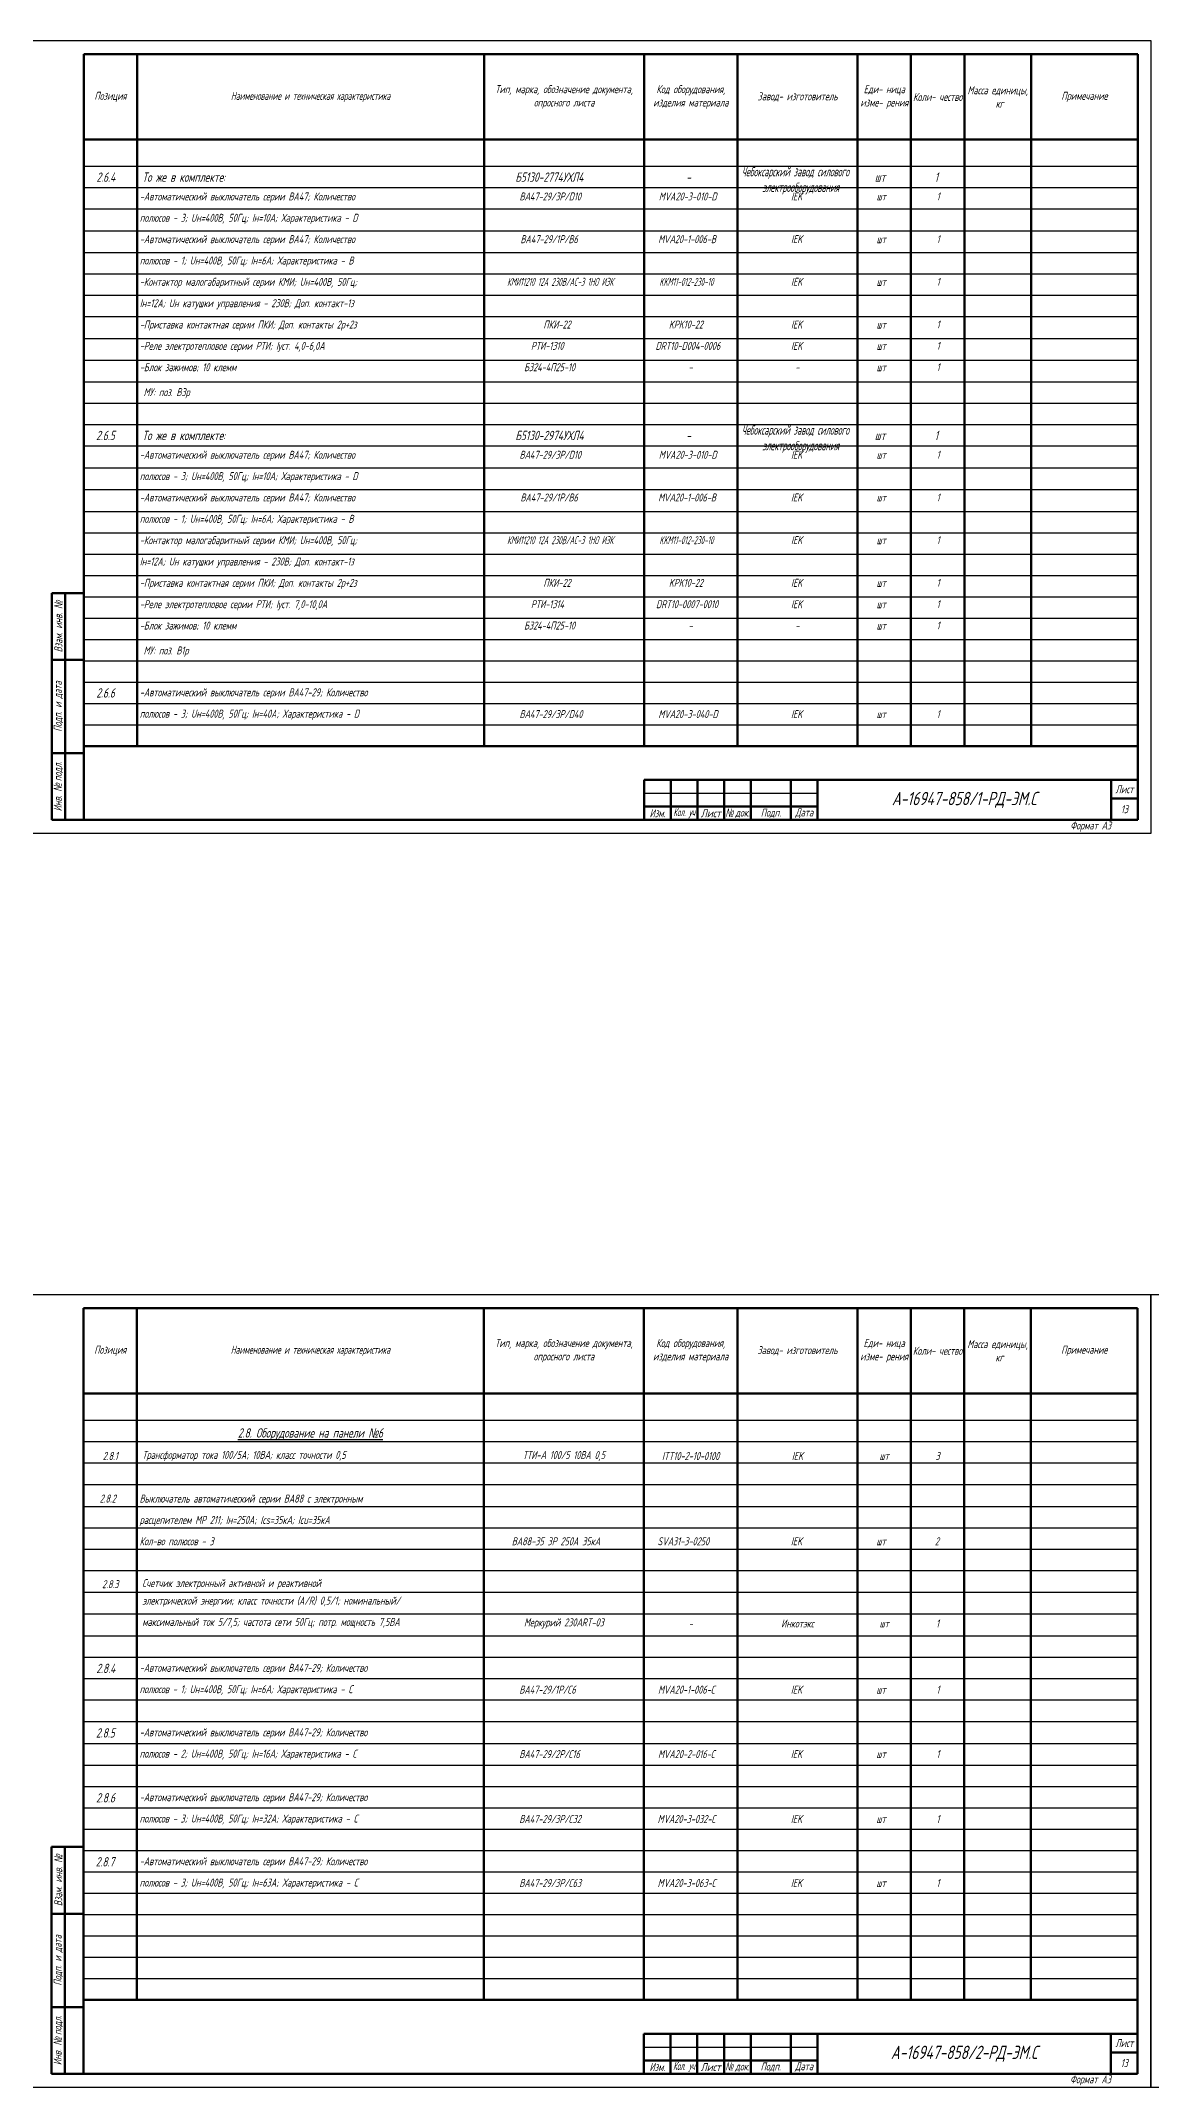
# Model space of a CAD drawing. Header units: millimetres. Extents: x -10490 to 5162, y -5053 to 76.
# Drawn here: x 2226 to 2642, y -814 to -47 of the extents above; entities that cross this region are included whole.
import ezdxf

# ---------------------------------------------------------------- set-up
doc = ezdxf.new("R2010")
doc.units = ezdxf.units.MM
for name, color, linetype, lineweight in [('Рамка толстая', 7, 'Continuous', 60), ('Рамка тонкая', 5, 'Continuous', 25), ('Спецификация', 9, 'Continuous', 25), ('Текст', 2, 'Continuous', 25), ('Штампы', 252, 'Continuous', 25)]:
    doc.layers.add(name, color=color, linetype=linetype, lineweight=lineweight)
doc.styles.add('SIMPLEX', font='simplex.shx', dxfattribs={"width": 0.7, "oblique": 15})

# ---------------------------------------------------------------- blocks, each defined once
blk = doc.blocks.new('A$C64336E77')
at = {"layer": 'Рамка толстая'}
for p, q in [((20, 5), (20, 292)), ((20, 292), (415, 292)), ((415, 292), (415, 5)), ((20, 5), (415, 5))]:
    blk.add_line(p, q, dxfattribs=at)
at = {"layer": 'Рамка тонкая'}
for p, q in [((0, 297), (0, 0)), ((420, 297), (0, 297)), ((420, 0), (420, 297)), ((0, 0), (420, 0))]:
    blk.add_line(p, q, dxfattribs=at)

msp = doc.modelspace()

# ---------------------------------------------------------------- linework, layer by layer
at = {"layer": 'Спецификация', "lineweight": 60}
for p, q in [((2241.95639, -52.14683), (2636.95639, -52.14683)), ((2241.95639, -52.14683), (2241.95639, -311.48017)), ((2261.95639, -52.14683), (2261.95639, -311.48017)), ((2391.95639, -52.14683), (2391.95639, -311.48017)), ((2451.95639, -52.14683), (2451.95639, -311.48017)), ((2486.95639, -52.14683), (2486.95639, -311.48017)), ((2531.95639, -52.14683), (2531.95639, -311.48017)), ((2551.95639, -52.14683), (2551.95639, -311.48017)), ((2571.95639, -52.14683), (2571.95639, -311.48017)), ((2596.95639, -52.14683), (2596.95639, -311.48017)), ((2636.95639, -52.14683), (2636.95639, -311.48017)), ((2241.95639, -84.14683), (2636.95639, -84.14683)), ((2241.95639, -311.48017), (2636.95639, -311.48017)), ((2241.89606, -522.14684), (2636.89606, -522.14684)), ((2241.89606, -522.14684), (2241.89606, -781.48017)), ((2261.89606, -522.14684), (2261.89606, -781.48017)), ((2391.89606, -522.14684), (2391.89606, -781.48017)), ((2451.89606, -522.14684), (2451.89606, -781.48017)), ((2486.89606, -522.14684), (2486.89606, -781.48017)), ((2531.89606, -522.14684), (2531.89606, -781.48017)), ((2551.89606, -522.14684), (2551.89606, -781.48017)), ((2571.89606, -522.14684), (2571.89606, -781.48017)), ((2596.89606, -522.14684), (2596.89606, -781.48017)), ((2636.89606, -522.14684), (2636.89606, -781.48017)), ((2241.89606, -554.14684), (2636.89606, -554.14684)), ((2241.89606, -781.48017), (2636.89606, -781.48017))]:
    msp.add_line(p, q, dxfattribs=at)
at = {"layer": 'Спецификация', "color": 5}
for p, q in [((2241.95639, -94.14683), (2636.95639, -94.14683)), ((2241.95639, -102.14683), (2636.95639, -102.14683)), ((2241.95639, -110.14683), (2636.95639, -110.14683)), ((2241.95639, -118.3135), (2636.95639, -118.3135)), ((2241.95639, -126.48017), (2636.95639, -126.48017)), ((2241.95639, -134.48017), (2636.95639, -134.48017)), ((2241.95639, -142.48017), (2636.95639, -142.48017)), ((2241.95639, -150.48017), (2636.95639, -150.48017)), ((2241.95639, -158.64683), (2636.95639, -158.64683)), ((2241.95639, -166.8135), (2636.95639, -166.8135)), ((2241.95639, -174.98017), (2636.95639, -174.98017)), ((2241.95639, -182.98017), (2636.95639, -182.98017)), ((2241.95639, -190.98017), (2636.95639, -190.98017)), ((2241.95639, -198.98017), (2636.95639, -198.98017)), ((2241.95639, -207.14683), (2636.95639, -207.14683)), ((2241.95639, -215.3135), (2636.95639, -215.3135)), ((2241.95639, -223.48017), (2636.95639, -223.48017)), ((2241.95639, -231.48017), (2636.95639, -231.48017)), ((2241.95639, -239.48017), (2636.95639, -239.48017)), ((2241.95639, -247.48017), (2636.95639, -247.48017)), ((2241.95639, -255.48017), (2636.95639, -255.48017)), ((2241.95639, -263.48017), (2636.95639, -263.48017)), ((2241.95639, -271.48017), (2636.95639, -271.48017)), ((2241.95639, -279.48017), (2636.95639, -279.48017)), ((2241.95639, -287.48017), (2636.95639, -287.48017)), ((2241.95639, -295.48017), (2636.95639, -295.48017)), ((2241.95639, -303.48017), (2636.95639, -303.48017)), ((2241.89606, -564.14684), (2636.89606, -564.14684)), ((2241.89606, -572.14684), (2636.89606, -572.14684)), ((2241.89606, -580.14684), (2636.89606, -580.14684)), ((2241.89606, -588.31351), (2636.89606, -588.31351)), ((2241.89606, -596.48017), (2636.89606, -596.48017)), ((2241.89606, -604.48017), (2636.89606, -604.48017)), ((2241.89606, -612.48017), (2636.89606, -612.48017)), ((2241.89606, -620.48017), (2636.89606, -620.48017)), ((2241.89606, -628.64684), (2636.89606, -628.64684)), ((2241.89606, -636.81351), (2636.89606, -636.81351)), ((2241.89606, -644.98017), (2636.89606, -644.98017)), ((2241.89606, -652.98017), (2636.89606, -652.98017)), ((2241.89606, -660.98017), (2636.89606, -660.98017)), ((2241.89606, -668.98017), (2636.89606, -668.98017)), ((2241.89606, -677.14684), (2636.89606, -677.14684)), ((2241.89606, -685.31351), (2636.89606, -685.31351)), ((2241.89606, -693.48017), (2636.89606, -693.48017)), ((2241.89606, -701.48017), (2636.89606, -701.48017)), ((2241.89606, -709.48017), (2636.89606, -709.48017)), ((2241.89606, -717.48017), (2636.89606, -717.48017)), ((2241.89606, -725.48017), (2636.89606, -725.48017)), ((2241.89606, -733.48017), (2636.89606, -733.48017)), ((2241.89606, -741.48017), (2636.89606, -741.48017)), ((2241.89606, -749.48017), (2636.89606, -749.48017)), ((2241.89606, -757.48017), (2636.89606, -757.48017)), ((2241.89606, -765.48017), (2636.89606, -765.48017)), ((2241.89606, -773.48017), (2636.89606, -773.48017))]:
    msp.add_line(p, q, dxfattribs=at)
at = {"layer": 'Штампы', "lineweight": 60}
for p, q in [((2229.95639, -339.14683), (2229.95639, -254.14683)), ((2229.95639, -254.14683), (2241.95639, -254.14683)), ((2234.95639, -339.14683), (2234.95639, -254.14683)), ((2241.95639, -339.14683), (2241.95639, -254.14683)), ((2229.95639, -279.14683), (2241.95639, -279.14683)), ((2229.95639, -314.14683), (2241.95639, -314.14683)), ((2451.95639, -324.14683), (2636.95639, -324.14683)), ((2451.95639, -324.14683), (2451.95639, -339.14683)), ((2461.95639, -324.14683), (2461.95639, -339.14683)), ((2471.95639, -324.14683), (2471.95639, -339.14683)), ((2481.95639, -324.14683), (2481.95639, -339.14683)), ((2491.95639, -324.14683), (2491.95639, -339.14683)), ((2506.95639, -324.14683), (2506.95639, -339.14683)), ((2516.95639, -324.14683), (2516.95639, -339.14683)), ((2626.95639, -324.14683), (2626.95639, -339.14683)), ((2636.95639, -324.14683), (2636.95639, -339.14683)), ((2451.95639, -334.14683), (2516.95639, -334.14683)), ((2626.95639, -331.14683), (2636.95639, -331.14683)), ((2229.95639, -339.14683), (2241.95639, -339.14683)), ((2451.95639, -339.14683), (2636.95639, -339.14683)), ((2229.89606, -809.14684), (2229.89606, -724.14684)), ((2229.89606, -724.14684), (2241.89606, -724.14684)), ((2234.89606, -809.14684), (2234.89606, -724.14684)), ((2241.89606, -809.14684), (2241.89606, -724.14684)), ((2229.89606, -749.14684), (2241.89606, -749.14684)), ((2229.89606, -784.14684), (2241.89606, -784.14684)), ((2451.89606, -794.14684), (2636.89606, -794.14684)), ((2451.89606, -794.14684), (2451.89606, -809.14684)), ((2461.89606, -794.14684), (2461.89606, -809.14684)), ((2471.89606, -794.14684), (2471.89606, -809.14684)), ((2481.89606, -794.14684), (2481.89606, -809.14684)), ((2491.89606, -794.14684), (2491.89606, -809.14684)), ((2506.89606, -794.14684), (2506.89606, -809.14684)), ((2516.89606, -794.14684), (2516.89606, -809.14684)), ((2626.89606, -794.14684), (2626.89606, -809.14684)), ((2636.89606, -794.14684), (2636.89606, -809.14684)), ((2451.89606, -804.14684), (2516.89606, -804.14684)), ((2626.89606, -801.14684), (2636.89606, -801.14684)), ((2229.89606, -809.14684), (2241.89606, -809.14684)), ((2451.89606, -809.14684), (2636.89606, -809.14684))]:
    msp.add_line(p, q, dxfattribs=at)
at = {"layer": 'Штампы', "color": 5, "lineweight": 25}
for p, q in [((2451.95639, -329.14683), (2516.95639, -329.14683)), ((2451.89606, -799.14684), (2516.89606, -799.14684))]:
    msp.add_line(p, q, dxfattribs=at)
at = {"layer": 'Штампы', "color": 8, "lineweight": 0}
for p, q in [((2451.95639, -344.14683), (2636.95639, -344.14683)), ((2451.89606, -814.14684), (2636.89606, -814.14684))]:
    msp.add_line(p, q, dxfattribs=at)

# ---------------------------------------------------------------- block references
for p in [(2221.9564, -344.14683), (2221.89608, -814.14683), (2641.89608, -814.14683)]:
    msp.add_blockref('A$C64336E77', p)

# ---------------------------------------------------------------- texts
at = {"layer": 'Спецификация', "color": 2, "style": 'SIMPLEX'}
for s, insert, char_height, width, attachment_point in [('{\\C2;Позиция}', (2251.95639, -68.14683), 3, 20, 5), ('{\\Fgost|c204;\\Q15;\\C2;Наименование и техническая характеристика}', (2326.95639, -68.14683), 3, 130, 5), ('{\\C2;Тип, марка, обозначение документа, опросного листа}', (2421.95639, -68.14683), 3, 60, 5), ('{\\C2;Код оборудования, изделия материала}', (2469.45639, -68.14683), 3, 35, 5), ('{\\C2;Завод- изготовитель}', (2509.45639, -68.14683), 3, 45, 5), ('{\\C2;Еди- ница изме- рения}', (2541.95639, -68.14683), 3, 20, 5), ('{\\C2;Коли- чество}', (2561.95639, -68.14683), 3, 20, 5), ('{\\C2;Масса единицы,  кг}', (2584.45639, -68.14683), 3, 25, 5), ('{\\C2;Примечание}', (2616.95639, -68.14683), 3, 40, 5), ('{\\C2;Позиция}', (2251.89606, -538.14684), 3, 20, 5), ('{\\Fgost|c204;\\Q15;\\C2;Наименование и техническая характеристика}', (2326.89606, -538.14684), 3, 130, 5), ('{\\C2;Тип, марка, обозначение документа, опросного листа}', (2421.89606, -538.14684), 3, 60, 5), ('{\\C2;Код оборудования, изделия материала}', (2469.39606, -538.14684), 3, 35, 5), ('{\\C2;Завод- изготовитель}', (2509.39606, -538.14684), 3, 45, 5), ('{\\C2;Еди- ница изме- рения}', (2541.89606, -538.14684), 3, 20, 5), ('{\\C2;Коли- чество}', (2561.89606, -538.14684), 3, 20, 5), ('{\\C2;Масса единицы,  кг}', (2584.39606, -538.14684), 3, 25, 5), ('{\\C2;Примечание}', (2616.89606, -538.14684), 3, 40, 5), ('{\\L2.8. Оборудование на панели \\fArial|b0|i0|c204|p34;№\\Fsimplex|c204;6}', (2326.89606, -569.41303), 3.5, 126, 5), ('2.8.1', (2251.89606, -577.5797), 3, 20, 5), ('Трансформатор тока 100/5А; 10ВА; класс точности 0,5', (2263.89606, -577.5797), 3, 126, 4), ('ТТИ-А 100/5 10ВА 0,5', (2421.89606, -577.5797), 3, 60, 5), ('{\\W0.6;ITT10-2-10-0100}', (2469.39606, -577.5797), 3, 35, 5), ('IEK', (2509.39606, -577.5797), 3, 45, 5), ('шт', (2541.89606, -577.5797), 3, 20, 5), ('3', (2561.89606, -577.5797), 3, 20, 5), ('2.8.3', (2251.89606, -625.63695), 3, 20, 5), ('Счетчик электронный активной и реактивной ', (2263.89606, -625.63695), 3, 126, 4), ('электрической энергии; класс точности (A/R) 0,5/1; номинальный/ ', (2263.89606, -632.20408), 3, 126, 4), ('максимальный ток 5/7,5; частота сети 50Гц; потр. мощность 7,5ВА', (2263.89606, -640.20408), 3, 126, 4), ('Меркурий 230ART-03', (2421.89606, -640.37075), 3, 60, 5), ('-', (2469.39606, -640.37075), 3, 35, 5), ('Инкотэкс', (2509.39606, -640.37075), 3, 45, 5), ('шт', (2541.89606, -640.37075), 3, 20, 5), ('1', (2561.89606, -640.37075), 3, 20, 5)]:
    msp.add_mtext(s, dxfattribs=dict(at, insert=insert, char_height=char_height, width=width, attachment_point=attachment_point))
at = {"layer": 'Текст', "attachment_point": 1, "style": 'SIMPLEX'}
for s, width, insert, char_height in [('\\pi5.4478;2.6.4', 20, (2241.2699, -96.45809), 3.5), (' То же в комплекте:', 129, (2262.2699, -96.45809), 3.5), ('\\pi12.406;Б5130-2774УХЛ4', 60, (2391.2699, -96.45809), 3.5), ('\\pi16.45;-', 35, (2451.2699, -96.45809), 3.5), ('\\pi2.2277;{\\W0.5;Чебоксарский завод силового \\P\\pi9.9992;электрооборудования}', 45, (2486.2699, -94.422), 3.5), ('\\pi7.0965;шт', 20, (2531.2699, -96.45809), 3.5), ('\\pi9.5311;1', 20, (2551.2699, -96.45809), 3.5), ('-Автоматический выключатель серии ВА47; Количество', 129, (2262.95639, -103.95809), 3), ('\\pi13.293;ВА47-29/3Р/D10', 60, (2391.95639, -103.95809), 3), ('\\pi5.4938;{\\W0.6;MVA20-3-010-D}', 35, (2451.95639, -103.95809), 3), ('\\pi20.048;IEK', 45, (2486.95639, -103.95809), 3), ('\\pi7.0965;шт', 20, (2531.95639, -103.95809), 3), ('\\pi9.5981;1', 20, (2551.95639, -103.95809), 3), ('полюсов - 3; Uн=400В, 50Гц; Iн=10А; Характеристика - D', 129, (2262.95639, -111.95809), 3), ('-Автоматический выключатель серии ВА47; Количество', 129, (2262.95639, -119.95809), 3), ('\\pi13.643;ВА47-29/1Р/В6', 60, (2391.95639, -119.95809), 3), ('\\pi5.2603;{\\W0.6;MVA20-1-006-В}', 35, (2451.95639, -119.95809), 3), ('\\pi20.048;IEK', 45, (2486.95639, -119.95809), 3), ('\\pi7.0965;шт', 20, (2531.95639, -119.95809), 3), ('\\pi9.5981;1', 20, (2551.95639, -119.95809), 3), ('полюсов - 1; Uн=400В, 50Гц; Iн=6А; Характеристика - В', 129, (2262.95639, -127.95809), 3), ('-Контактор малогабаритный серии КМИ; Uн=400В, 50Гц; ', 129, (2262.95639, -135.95809), 3), ('\\pi8.6338;{\\W0.5;КМИ11210 12А 230В/АС-3 1НО ИЭК}', 60, (2391.95639, -135.95809), 3), ('\\pi5.7103;{\\W0.5;KKM11-012-230-10}', 35, (2451.95639, -135.95809), 3), ('\\pi20.048;IEK', 45, (2486.95639, -135.95809), 3), ('\\pi7.0965;шт', 20, (2531.95639, -135.95809), 3), ('\\pi9.5981;1', 20, (2551.95639, -135.95809), 3), ('Iн=12А; Uн катушки управления - 230В; Доп. контакт-1з', 129, (2262.95639, -143.95809), 3), ('{\\W0.7;-Приставка контактная серии ПКИ; Доп. контакты 2р+2з}', 129, (2262.95639, -151.95809), 3), ('\\pi22.234;ПКИ-22', 60, (2391.95639, -151.95809), 3), ('\\pi9.2746;KPK10-22', 35, (2451.95639, -151.95809), 3), ('\\pi20.048;IEK', 45, (2486.95639, -151.95809), 3), ('\\pi7.0965;шт', 20, (2531.95639, -151.95809), 3), ('\\pi9.5981;1', 20, (2551.95639, -151.95809), 3), ('-Реле электротепловое серии РТИ; Iуст. 4,0-6,0А', 129, (2262.95639, -159.95809), 3), ('\\pi17.571;РТИ-1310', 60, (2391.95639, -159.95809), 3), ('\\pi4.2555;{\\W0.6;DRT10-D004-0006}', 35, (2451.95639, -159.95809), 3), ('\\pi20.048;IEK', 45, (2486.95639, -159.95809), 3), ('\\pi7.0965;шт', 20, (2531.95639, -159.95809), 3), ('\\pi9.5981;1', 20, (2551.95639, -159.95809), 3), ('-Блок зажимов; 10 клемм', 129, (2262.95639, -167.95809), 3), ('\\pi14.988;БЗ24-4П25-10', 60, (2391.95639, -167.95809), 3), ('\\pi9.5981;1', 20, (2551.95639, -167.95809), 3), ('\\pi16.6;-', 35, (2451.95639, -167.95809), 3), ('\\pi21.6;-', 45, (2486.95639, -167.95809), 3), ('\\pi7.0965;шт', 20, (2531.95639, -167.95809), 3), (' МУ: поз. В3р', 129, (2262.95639, -177.30348), 3), ('\\pi2.2277;{\\W0.5;Чебоксарский завод силового \\P\\pi9.9992;электрооборудования}', 45, (2486.2699, -191.25533), 3.5), ('\\pi5.3311;2.6.5', 20, (2241.2699, -193.29142), 3.5), (' То же в комплекте:', 129, (2262.2699, -193.29142), 3.5), ('\\pi12.406;Б5130-2974УХЛ4', 60, (2391.2699, -193.29142), 3.5), ('\\pi16.45;-', 35, (2451.2699, -193.29142), 3.5), ('\\pi7.0965;шт', 20, (2531.2699, -193.29142), 3.5), ('\\pi9.5311;1', 20, (2551.2699, -193.29142), 3.5), ('-Автоматический выключатель серии ВА47; Количество', 129, (2262.95639, -200.79142), 3), ('\\pi13.293;ВА47-29/3Р/D10', 60, (2391.95639, -200.79142), 3), ('\\pi5.4938;{\\W0.6;MVA20-3-010-D}', 35, (2451.95639, -200.79142), 3), ('\\pi20.048;IEK', 45, (2486.95639, -200.79142), 3), ('\\pi7.0965;шт', 20, (2531.95639, -200.79142), 3), ('\\pi9.5981;1', 20, (2551.95639, -200.79142), 3), ('полюсов - 3; Uн=400В, 50Гц; Iн=10А; Характеристика - D', 129, (2262.95639, -208.79142), 3), ('-Автоматический выключатель серии ВА47; Количество', 129, (2262.95639, -216.79142), 3), ('\\pi13.643;ВА47-29/1Р/В6', 60, (2391.95639, -216.79142), 3), ('\\pi5.2603;{\\W0.6;MVA20-1-006-В}', 35, (2451.95639, -216.79142), 3), ('\\pi20.048;IEK', 45, (2486.95639, -216.79142), 3), ('\\pi7.0965;шт', 20, (2531.95639, -216.79142), 3), ('\\pi9.5981;1', 20, (2551.95639, -216.79142), 3), ('полюсов - 1; Uн=400В, 50Гц; Iн=6А; Характеристика - В', 129, (2262.95639, -224.79142), 3), ('-Контактор малогабаритный серии КМИ; Uн=400В, 50Гц; ', 129, (2262.95639, -232.79142), 3), ('\\pi8.6338;{\\W0.5;КМИ11210 12А 230В/АС-3 1НО ИЭК}', 60, (2391.95639, -232.79142), 3), ('\\pi5.7103;{\\W0.5;KKM11-012-230-10}', 35, (2451.95639, -232.79142), 3), ('\\pi20.048;IEK', 45, (2486.95639, -232.79142), 3), ('\\pi7.0965;шт', 20, (2531.95639, -232.79142), 3), ('\\pi9.5981;1', 20, (2551.95639, -232.79142), 3), ('Iн=12А; Uн катушки управления - 230В; Доп. контакт-1з', 129, (2262.95639, -240.79142), 3), ('{\\W0.7;-Приставка контактная серии ПКИ; Доп. контакты 2р+2з}', 129, (2262.95639, -248.79142), 3), ('\\pi22.234;ПКИ-22', 60, (2391.95639, -248.79142), 3), ('\\pi9.2746;KPK10-22', 35, (2451.95639, -248.79142), 3), ('\\pi20.048;IEK', 45, (2486.95639, -248.79142), 3), ('\\pi7.0965;шт', 20, (2531.95639, -248.79142), 3), ('\\pi9.5981;1', 20, (2551.95639, -248.79142), 3), ('-Реле электротепловое серии РТИ; Iуст. 7,0-10,0А', 129, (2262.95639, -256.79142), 3), ('\\pi17.571;РТИ-1314', 60, (2391.95639, -256.79142), 3), ('\\pi4.4461;{\\W0.6;DRT10-0007-0010}', 35, (2451.95639, -256.79142), 3), ('\\pi20.048;IEK', 45, (2486.95639, -256.79142), 3), ('\\pi7.0965;шт', 20, (2531.95639, -256.79142), 3), ('\\pi9.5981;1', 20, (2551.95639, -256.79142), 3), ('-Блок зажимов; 10 клемм', 129, (2262.95639, -264.79142), 3), ('\\pi14.988;БЗ24-4П25-10', 60, (2391.95639, -264.79142), 3), ('\\pi16.6;-', 35, (2451.95639, -264.79142), 3), ('\\pi21.6;-', 45, (2486.95639, -264.79142), 3), ('\\pi7.0965;шт', 20, (2531.95639, -264.79142), 3), ('\\pi9.5981;1', 20, (2551.95639, -264.79142), 3), (' МУ: поз. В1р', 129, (2262.95639, -274.13681), 3), ('\\pi5.3981;2.6.6', 20, (2241.2699, -289.79142), 3.5), ('-Автоматический выключатель серии ВА47-29; Количество', 129, (2262.95639, -289.82903), 3), ('полюсов - 3; Uн=400В, 50Гц; Iн=40А; Характеристика - D', 129, (2262.95639, -297.82903), 3), ('\\pi13.293;ВА47-29/3Р/D40', 60, (2391.95639, -297.9957), 3), ('\\pi5.3223;{\\W0.6;MVA20-3-040-D}', 35, (2451.95639, -297.9957), 3), ('\\pi20.048;IEK', 45, (2486.95639, -297.9957), 3), ('\\pi7.0965;шт', 20, (2531.95639, -297.9957), 3), ('\\pi9.5981;1', 20, (2551.95639, -297.9957), 3), ('\\pi6.0246;2.8.2', 20, (2241.89606, -592.05762), 3), ('Выключатель автоматический серии ВА88 с электронным', 129, (2262.89606, -592.05762), 3), ('расцепителем МР 211; Iн=250А; Ics=35кА; Icu=35кА', 129, (2262.89606, -600.05762), 3), ('{\\W0.7;Кол-во полюсов - 3}', 129, (2262.89606, -608.05762), 3), ('\\pi10.45;ВА88-35 3Р 250А 35кА', 60, (2391.89606, -608.05762), 3), ('\\pi5.0821;SVA31-3-0250', 35, (2451.89606, -608.05762), 3), ('\\pi20.048;IEK', 45, (2486.89606, -608.05762), 3), ('\\pi7.0965;шт', 20, (2531.89606, -608.05762), 3), ('\\pi9.0246;2', 20, (2551.89606, -608.05762), 3), ('\\pi5.4478;2.8.4', 20, (2241.20958, -655.4581), 3.5), ('-Автоматический выключатель серии ВА47-29; Количество', 129, (2262.89606, -655.49571), 3), ('полюсов - 1; Uн=400В, 50Гц; Iн=6А; Характеристика - C', 129, (2262.89606, -663.49571), 3), ('\\pi13.293;ВА47-29/1Р/С6', 60, (2391.89606, -663.66237), 3), ('\\pi5.2795;{\\W0.6;MVA20-1-006-С}', 35, (2451.89606, -663.66237), 3), ('\\pi20.048;IEK', 45, (2486.89606, -663.66237), 3), ('\\pi7.0965;шт', 20, (2531.89606, -663.66237), 3), ('\\pi9.5981;1', 20, (2551.89606, -663.66237), 3), ('\\pi5.3311;2.8.5', 20, (2241.20958, -679.62476), 3.5), ('-Автоматический выключатель серии ВА47-29; Количество', 129, (2262.89606, -679.66237), 3), ('полюсов - 2; Uн=400В, 50Гц; Iн=16А; Характеристика - C', 129, (2262.89606, -687.66237), 3), ('\\pi13.293;ВА47-29/2Р/С16', 60, (2391.89606, -687.82904), 3), ('\\pi5.2795;{\\W0.6;MVA20-2-016-С}', 35, (2451.89606, -687.82904), 3), ('\\pi20.048;IEK', 45, (2486.89606, -687.82904), 3), ('\\pi7.0965;шт', 20, (2531.89606, -687.82904), 3), ('\\pi9.5981;1', 20, (2551.89606, -687.82904), 3), ('\\pi5.3981;2.8.6', 20, (2241.20958, -703.9581), 3.5), ('-Автоматический выключатель серии ВА47-29; Количество', 129, (2262.89606, -703.99571), 3), ('полюсов - 3; Uн=400В, 50Гц; Iн=32А; Характеристика - C', 129, (2262.89606, -711.99571), 3), ('\\pi13.293;ВА47-29/3Р/С32', 60, (2391.89606, -712.16237), 3), ('\\pi5.1081;{\\W0.6;MVA20-3-032-С}', 35, (2451.89606, -712.16237), 3), ('\\pi20.048;IEK', 45, (2486.89606, -712.16237), 3), ('\\pi7.0965;шт', 20, (2531.89606, -712.16237), 3), ('\\pi9.5981;1', 20, (2551.89606, -712.16237), 3), ('\\pi5.2144;2.8.7', 20, (2241.20958, -727.9581), 3.5), ('-Автоматический выключатель серии ВА47-29; Количество', 129, (2262.89606, -727.99571), 3), ('полюсов - 3; Uн=400В, 50Гц; Iн=63А; Характеристика - C', 129, (2262.89606, -735.99571), 3), ('\\pi13.293;ВА47-29/3Р/С63', 60, (2391.89606, -736.16237), 3), ('\\pi5.1081;{\\W0.6;MVA20-3-063-С}', 35, (2451.89606, -736.16237), 3), ('\\pi20.048;IEK', 45, (2486.89606, -736.16237), 3), ('\\pi9.5981;1', 20, (2551.89606, -736.16237), 3), ('\\pi7.0965;шт', 20, (2531.89606, -736.16237), 3)]:
    msp.add_mtext_dynamic_manual_height_columns(s, width=width, gutter_width=12.5, heights=[0], dxfattribs=dict(at, insert=insert, char_height=char_height))
at = {"layer": 'Штампы', "color": 2, "char_height": 3, "attachment_point": 5, "rotation": 90, "style": 'SIMPLEX'}
for s, insert, width in [('Взам. инв. {\\fArial|b0|i0|c204|p34;№}', (2232.45639, -266.64683), 25), ('Подп. и дата', (2232.45639, -296.64683), 35), ('Инв. {\\fArial|b0|i0|c204|p34;№ }подл.', (2232.45639, -326.64683), 25), ('Взам. инв. {\\fArial|b0|i0|c204|p34;№}', (2232.39606, -736.64684), 25), ('Подп. и дата', (2232.39606, -766.64684), 35), ('Инв. {\\fArial|b0|i0|c204|p34;№ }подл.', (2232.39606, -796.64684), 25)]:
    msp.add_mtext(s, dxfattribs=dict(at, insert=insert, width=width))
at = {"layer": 'Штампы', "color": 2, "style": 'SIMPLEX'}
for s, insert, char_height, width, attachment_point in [('А-16947-858/1-РД-ЭМ.С', (2571.95639, -331.64683), 5, 110, 5), ('{\\W0.7;Лист}', (2631.95639, -327.64683), 3, 10, 5), ('Изм.', (2456.95639, -336.64683), 3, 10, 5), ('{\\W0.5;Кол. уч}', (2466.95639, -336.64683), 3, 10, 5), ('{\\W0.8;Лист}', (2476.95639, -336.64683), 3, 10, 5), ('{\\fArial|b0|i0|c204|p34;\\W0.6;№ \\Fsimplex|c204;док.}', (2486.95639, -336.64683), 3, 10, 5), ('Подп.', (2499.45639, -336.64683), 3, 15, 5), ('{\\W0.7;Дата}', (2511.95639, -336.64683), 3, 10, 5), ('13', (2631.95639, -335.14683), 3, 10, 5), ('Формат А3', (2626.95639, -341.64683), 3, 165, 6), ('{\\W0.7;Лист}', (2631.89606, -797.64684), 3, 10, 5), ('Изм.', (2456.89606, -806.64684), 3, 10, 5), ('{\\W0.5;Кол. уч}', (2466.89606, -806.64684), 3, 10, 5), ('{\\W0.8;Лист}', (2476.89606, -806.64684), 3, 10, 5), ('{\\fArial|b0|i0|c204|p34;\\W0.6;№ \\Fsimplex|c204;док.}', (2486.89606, -806.64684), 3, 10, 5), ('Подп.', (2499.39606, -806.64684), 3, 15, 5), ('{\\W0.7;Дата}', (2511.89606, -806.64684), 3, 10, 5), ('А-16947-858/2-РД-ЭМ.С', (2571.89606, -801.64684), 5, 110, 5), ('13', (2631.89606, -805.14684), 3, 10, 5), ('Формат А3', (2626.89606, -811.64684), 3, 165, 6)]:
    msp.add_mtext(s, dxfattribs=dict(at, insert=insert, char_height=char_height, width=width, attachment_point=attachment_point))

doc.saveas('drawing.dxf')
